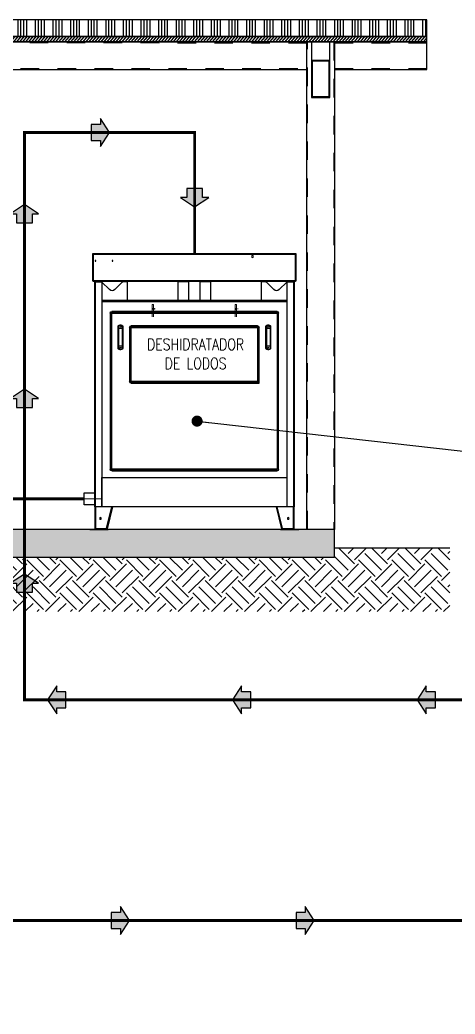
# Model space of a CAD drawing. Header units: millimetres. Extents: x 6561.5 to 6624.8, y 613.4 to 641.4.
# Drawn here: x 6617.29 to 6619.65, y 622.46 to 627.85 of the extents above; entities that cross this region are included whole.
import ezdxf

# ---------------------------------------------------------------- set-up
doc = ezdxf.new("R2010")
doc.units = ezdxf.units.MM
for name, pattern in [('HIDDEN', [0.375, 0.25, -0.125]), ('SLD-Centro', [19.05, 15.24, -1.27, 1.27, -1.27]), ('SLD-Solido', [0])]:
    doc.linetypes.add(name, pattern=pattern)
for name, color, linetype in [('01-Dimensiones', 6, 'Continuous'), ('01-HATCH', 8, 'Continuous'), ('01-VIGAS', 3, 'Continuous'), ('02-Columnas', 1, 'Continuous'), ('ASSI', 1, 'SLD-Solido'), ('HATCH', 7, 'Continuous'), ('HATCH AMBIENTE', 70, 'Continuous'), ('INSTALACION HIDROSANITARIA', 2, 'Continuous')]:
    doc.layers.add(name, color=color, linetype=linetype)
doc.layers.add('01-Textos', color=4, linetype='Continuous', lineweight=25)
doc.styles.add('Tex40', font='romans.shx', dxfattribs={"width": 0.8, "height": 0.08})
doc.styles.add('tex50', font='romans.shx', dxfattribs={"width": 0.8, "height": 0.1})
doc.dimstyles.new('1_40', dxfattribs={"dimtxt": 0.08, "dimasz": 0.06, "dimexe": 0.06, "dimexo": 0, "dimgap": 0.025, "dimtad": 1, "dimzin": 1, "dimdsep": 46, "dimtxsty": 'Tex40', "dimblk": 'ARCHTICK', "dimcen": 0, "dimdle": 0.04, "dimclrd": 6, "dimclre": 6, "dimclrt": 4, "dimadec": 0, "dimazin": 0, "dimtfac": 1, "dimtix": 1, "dimtmove": 1, "dimatfit": 3, "dimfxl": 1, "dimtfill": 1, "dimtolj": 1, "dimtzin": 0, "dimlwd": -1, "dimlwe": -1, "dimarcsym": 0})

# ---------------------------------------------------------------- blocks, each defined once
blk = doc.blocks.new('A$C02a58739')
at = {"color": 7, "linetype": 'SLD-Solido', "lineweight": 25}
for p, q in [((0.0165, 1.492), (0.018, 1.492)), ((0.0165, 1.492), (0.0165, 1.348)), ((0.018, 1.492), (0.018, 1.348)), ((1.1148, 1.492), (0.0182, 1.492)), ((0.0182, 1.348), (0.0182, 1.492)), ((0.0195, 1.495), (0.0195, 1.495)), ((0.0195, 1.495), (0.0197, 1.495)), ((1.1133, 1.495), (0.0197, 1.495)), ((1.1133, 1.495), (1.1135, 1.495)), ((1.1135, 1.495), (1.1135, 1.495)), ((1.1148, 1.492), (1.1148, 1.348)), ((1.115, 1.348), (1.115, 1.492)), ((1.1165, 1.492), (1.115, 1.492)), ((1.1165, 1.348), (1.1165, 1.492)), ((0.0165, 1.348), (0.018, 1.348)), ((1.1148, 1.348), (0.0182, 1.348)), ((1.1165, 1.348), (1.115, 1.348)), ((1.1135, 1.345), (0.0195, 1.345)), ((0.0265, 1.342), (0.0265, 0.123)), ((0.0265, 1.342), (0.0295, 1.342)), ((0.0295, 1.345), (0.0295, 1.3435)), ((0.0296, 1.3435), (0.0295, 1.3435)), ((0.0665, 1.342), (0.0295, 1.342)), ((0.0295, 1.342), (0.0295, 0.123)), ((0.0665, 1.345), (0.0665, 1.342)), ((0.0665, 1.342), (0.0665, 0.123)), ((0.1074, 1.2991), (0.0665, 1.34)), ((0.1785, 1.342), (0.1356, 1.2991)), ((0.1815, 1.345), (0.1815, 1.3435)), ((0.1815, 1.3435), (0.205, 1.3435)), ((0.205, 1.345), (0.205, 1.2395)), ((0.478, 1.2395), (0.478, 1.345)), ((0.478, 1.3435), (0.5363, 1.3435)), ((0.5363, 1.345), (0.5363, 1.2395)), ((0.5966, 1.2395), (0.5966, 1.345)), ((0.5966, 1.3435), (0.655, 1.3435)), ((0.655, 1.345), (0.655, 1.2395)), ((0.928, 1.2395), (0.928, 1.345)), ((0.928, 1.3435), (0.9515, 1.3435)), ((0.9515, 1.345), (0.9515, 1.3435)), ((0.9974, 1.2991), (0.9545, 1.342)), ((1.0665, 1.34), (1.0256, 1.2991)), ((1.0665, 1.342), (1.0665, 1.345)), ((1.1035, 1.342), (1.0665, 1.342)), ((1.0665, 1.342), (1.0665, 0.123)), ((1.1035, 1.3435), (1.1034, 1.3435)), ((1.1035, 1.345), (1.1035, 1.3435)), ((1.1035, 1.342), (1.1035, 0.123)), ((1.1035, 1.342), (1.1065, 1.342)), ((1.1065, 1.342), (1.1065, 0.123)), ((0.0665, 1.2395), (1.0665, 1.2395)), ((0.11, 0.327), (0.11, 1.172)), ((0.11, 1.172), (0.1145, 1.172)), ((0.1145, 1.172), (0.1145, 0.327)), ((0.1145, 1.172), (0.119, 1.172)), ((0.119, 1.1765), (0.119, 1.181)), ((0.119, 1.181), (1.014, 1.181)), ((1.014, 1.1765), (0.119, 1.1765)), ((0.119, 1.1765), (0.119, 1.172)), ((0.119, 1.172), (0.119, 0.327)), ((1.014, 1.172), (0.119, 1.172)), ((1.014, 1.181), (1.014, 1.1765)), ((1.014, 1.172), (1.014, 1.1765)), ((1.014, 1.172), (1.0185, 1.172)), ((1.014, 0.327), (1.014, 1.172)), ((1.0185, 1.172), (1.023, 1.172)), ((1.0185, 0.327), (1.0185, 1.172)), ((1.023, 1.172), (1.023, 0.327)), ((0.154, 1.1005), (0.154, 1.0881)), ((0.154, 1.0881), (0.154, 0.9938)), ((0.154, 1.0881), (0.1563, 1.0881)), ((0.1563, 1.0881), (0.1563, 1.1047)), ((0.1563, 1.0881), (0.1563, 0.9939)), ((0.1767, 1.0881), (0.1767, 1.1047)), ((0.1767, 1.0881), (0.1767, 0.9939)), ((0.179, 1.0881), (0.179, 1.1005)), ((0.179, 0.9938), (0.179, 1.0882)), ((0.2205, 1.095), (0.216, 1.095)), ((0.216, 0.7925), (0.216, 1.095)), ((0.2205, 1.095), (0.225, 1.095)), ((0.2205, 0.797), (0.2205, 1.095)), ((0.225, 1.104), (0.908, 1.104)), ((0.225, 1.0995), (0.225, 1.104)), ((0.225, 1.095), (0.225, 1.0995)), ((0.225, 1.0995), (0.908, 1.0995)), ((0.225, 1.095), (0.225, 0.8015)), ((0.908, 1.095), (0.225, 1.095)), ((0.908, 1.104), (0.908, 1.0995)), ((0.908, 1.0995), (0.908, 1.095)), ((0.908, 0.8015), (0.908, 1.095)), ((0.9125, 1.095), (0.908, 1.095)), ((0.9125, 1.095), (0.9125, 0.8015)), ((0.917, 1.095), (0.9125, 1.095)), ((0.917, 1.095), (0.917, 0.8015)), ((0.954, 1.1005), (0.954, 1.0881)), ((0.954, 1.0881), (0.954, 0.9938)), ((0.954, 1.0881), (0.9563, 1.0881)), ((0.9563, 1.0881), (0.9563, 1.1047)), ((0.9563, 1.0881), (0.9563, 0.9939)), ((0.9767, 1.0881), (0.9767, 1.1047)), ((0.9767, 1.0881), (0.9767, 0.9939)), ((0.979, 1.0881), (0.979, 1.1005)), ((0.979, 0.9938), (0.979, 1.0882)), ((0.154, 0.9939), (0.154, 0.9815)), ((0.1563, 0.9939), (0.1563, 0.9773)), ((0.1767, 0.9939), (0.1767, 0.9773)), ((0.179, 0.9815), (0.179, 0.9939)), ((0.954, 0.9939), (0.954, 0.9815)), ((0.9563, 0.9939), (0.9563, 0.9773)), ((0.9767, 0.9939), (0.9767, 0.9773)), ((0.979, 0.9815), (0.979, 0.9939)), ((0.908, 0.7925), (0.216, 0.7925)), ((0.908, 0.797), (0.2205, 0.797)), ((0.225, 0.8015), (0.908, 0.8015)), ((0.908, 0.8015), (0.908, 0.797)), ((0.9125, 0.8015), (0.908, 0.8015)), ((0.908, 0.7925), (0.908, 0.797)), ((0.917, 0.8015), (0.9125, 0.8015)), ((0.11, 0.327), (0.1145, 0.327)), ((0.1145, 0.327), (0.119, 0.327)), ((0.119, 0.3225), (0.119, 0.327)), ((0.119, 0.327), (1.014, 0.327)), ((1.014, 0.327), (1.0185, 0.327)), ((1.014, 0.327), (1.014, 0.3225)), ((1.0185, 0.327), (1.023, 0.327)), ((1.0665, 0.283), (0.0665, 0.283)), ((0.0665, 0.283), (0.0665, 0.123)), ((0.119, 0.318), (0.119, 0.3225)), ((0.119, 0.3225), (1.014, 0.3225)), ((1.014, 0.318), (0.119, 0.318)), ((1.014, 0.3225), (1.014, 0.318)), ((1.0665, 0.123), (1.0665, 0.283)), ((1.1625, 0.1998), (1.1065, 0.1998)), ((1.1625, 0.1333), (1.1625, 0.1998)), ((0.0265, 0.123), (0.0295, 0.123)), ((0.028, 0.123), (0.028, 0.005)), ((0.0295, 0.123), (0.0665, 0.123)), ((0.032, 0.123), (0.032, 0.005)), ((0.0665, 0.123), (1.0665, 0.123)), ((0.0901, 0.006), (0.1189, 0.123)), ((0.1229, 0.1225), (0.094, 0.005)), ((0.1209, 0.123), (0.1229, 0.1225)), ((1.0121, 0.123), (1.0101, 0.1225)), ((1.0101, 0.1225), (1.039, 0.005)), ((1.0141, 0.123), (1.0429, 0.006)), ((1.0665, 0.123), (1.1035, 0.123)), ((1.101, 0.123), (1.101, 0.005)), ((1.1035, 0.123), (1.1065, 0.123)), ((1.105, 0.123), (1.105, 0.005)), ((1.1065, 0.1333), (1.1625, 0.1333)), ((0, 0), (0, 0.001)), ((0.1, 0.001), (0, 0.001)), ((0.028, 0.005), (0.032, 0.005)), ((0.032, 0.005), (0.094, 0.005)), ((0.032, 0.001), (0.032, 0.003)), ((0.094, 0.005), (0.0901, 0.006)), ((0.1, 0), (0.1, 0.001)), ((1.033, 0), (1.033, 0.001)), ((1.133, 0.001), (1.033, 0.001)), ((1.0429, 0.006), (1.039, 0.005)), ((1.039, 0.005), (1.101, 0.005)), ((1.101, 0.005), (1.105, 0.005)), ((1.101, 0.001), (1.101, 0.003)), ((1.133, 0), (1.133, 0.001))]:
    blk.add_line(p, q, dxfattribs=at)
at = {"color": 8, "linetype": 'SLD-Solido', "lineweight": 25}
for p, q in [((0.1785, 1.342), (0.205, 1.342)), ((0.478, 1.342), (0.5363, 1.342)), ((0.5966, 1.342), (0.655, 1.342)), ((0.928, 1.342), (0.9545, 1.342)), ((1.0665, 1.235), (0.0665, 1.235))]:
    blk.add_line(p, q, dxfattribs=at)
at = {"color": 7, "linetype": 'SLD-Solido', "lineweight": 0}
for p, q in [((0.3455, 1.2188), (0.3375, 1.2188)), ((0.3383, 1.1526), (0.3383, 1.2188)), ((0.3447, 1.1526), (0.3447, 1.2188)), ((0.7955, 1.2188), (0.7875, 1.2188)), ((0.7883, 1.1526), (0.7883, 1.2188)), ((0.7947, 1.1526), (0.7947, 1.2188))]:
    blk.add_line(p, q, dxfattribs=at)
at = {"color": 7, "linetype": 'SLD-Solido', "lineweight": 25, "flags": 128}
for points in [[(0.0295, 1.342), (0.0295, 1.3426), (0.0296, 1.3431), (0.0296, 1.3437), (0.0296, 1.3441), (0.0296, 1.3445), (0.0297, 1.3448), (0.0297, 1.3449), (0.0297, 1.345)], [(0.1815, 1.345), (0.1814, 1.3449), (0.1813, 1.3448), (0.181, 1.3445), (0.1806, 1.3441), (0.1802, 1.3437), (0.1796, 1.3431), (0.1791, 1.3426), (0.1785, 1.342)], [(0.1815, 1.3435), (0.1815, 1.3435), (0.1813, 1.3434), (0.1811, 1.3433), (0.1808, 1.3431), (0.1804, 1.343), (0.18, 1.3428), (0.1795, 1.3425), (0.179, 1.3423), (0.1785, 1.342)], [(0.9545, 1.342), (0.9539, 1.3426), (0.9534, 1.3431), (0.9528, 1.3437), (0.9524, 1.3441), (0.952, 1.3445), (0.9517, 1.3448), (0.9516, 1.3449), (0.9515, 1.345)], [(0.9545, 1.342), (0.9539, 1.3423), (0.9534, 1.3426), (0.9528, 1.3428), (0.9524, 1.3431), (0.952, 1.3432), (0.9517, 1.3434), (0.9516, 1.3435), (0.9515, 1.3435)], [(1.1033, 1.345), (1.1033, 1.3449), (1.1033, 1.3448), (1.1034, 1.3445), (1.1034, 1.3441), (1.1034, 1.3437), (1.1034, 1.3431), (1.1035, 1.3426), (1.1035, 1.342)], [(0.2205, 0.797), (0.2204, 0.7969), (0.2202, 0.7967), (0.2199, 0.7964), (0.2194, 0.7959), (0.2189, 0.7954), (0.2183, 0.7947), (0.2175, 0.794), (0.2168, 0.7933), (0.216, 0.7925)], [(0.225, 0.8015), (0.2241, 0.8006), (0.2233, 0.7998), (0.2225, 0.799), (0.2218, 0.7983), (0.2213, 0.7978), (0.2208, 0.7973), (0.2206, 0.7971), (0.2205, 0.797)], [(0.1189, 0.123), (0.1197, 0.1229), (0.1204, 0.1228), (0.1211, 0.1227), (0.1217, 0.1227), (0.1222, 0.1226), (0.1226, 0.1226), (0.1228, 0.1225), (0.1229, 0.1225)], [(1.0101, 0.1225), (1.0102, 0.1225), (1.0104, 0.1226), (1.0107, 0.1226), (1.0111, 0.1226), (1.0115, 0.1227), (1.0121, 0.1228), (1.0128, 0.1228), (1.0134, 0.1229), (1.0141, 0.123)]]:
    blk.add_lwpolyline(points, dxfattribs=at)
at = {"color": 7, "linetype": 'SLD-Solido', "lineweight": 0, "flags": 128}
for points in [[(0.3311, 1.195), (0.3311, 1.1959), (0.3312, 1.1967), (0.3313, 1.1972), (0.3314, 1.1974), (0.3314, 1.1972), (0.3315, 1.1967), (0.3316, 1.1959), (0.3316, 1.195), (0.3316, 1.1941), (0.3315, 1.1933), (0.3314, 1.1928), (0.3314, 1.1926), (0.3313, 1.1928), (0.3312, 1.1933), (0.3311, 1.1941), (0.3311, 1.195)], [(0.3429, 1.195), (0.3429, 1.1961), (0.3429, 1.1971), (0.3428, 1.1978), (0.3427, 1.198), (0.3425, 1.1978), (0.3425, 1.1971), (0.3424, 1.1961), (0.3424, 1.195), (0.3424, 1.1939), (0.3425, 1.1929), (0.3425, 1.1922), (0.3427, 1.192), (0.3428, 1.1922), (0.3429, 1.1929), (0.3429, 1.1939), (0.3429, 1.195)], [(0.7811, 1.195), (0.7811, 1.1959), (0.7812, 1.1967), (0.7813, 1.1972), (0.7814, 1.1974), (0.7814, 1.1972), (0.7815, 1.1967), (0.7816, 1.1959), (0.7816, 1.195), (0.7816, 1.1941), (0.7815, 1.1933), (0.7814, 1.1928), (0.7814, 1.1926), (0.7813, 1.1928), (0.7812, 1.1933), (0.7811, 1.1941), (0.7811, 1.195)], [(0.7929, 1.195), (0.7929, 1.1961), (0.7929, 1.1971), (0.7928, 1.1978), (0.7927, 1.198), (0.7925, 1.1978), (0.7925, 1.1971), (0.7924, 1.1961), (0.7924, 1.195), (0.7924, 1.1939), (0.7925, 1.1929), (0.7925, 1.1922), (0.7927, 1.192), (0.7928, 1.1922), (0.7929, 1.1929), (0.7929, 1.1939), (0.7929, 1.195)]]:
    blk.add_lwpolyline(points, dxfattribs=at)
at = {"color": 7, "linetype": 'SLD-Solido', "lineweight": 25}
for centre, radius in [((0.2515, 1.479), 0.005), ((1.0095, 1.455), 0.0015), ((1.1015, 1.455), 0.0015), ((0.058, 0.061), 0.005), ((1.075, 0.061), 0.005)]:
    blk.add_circle(centre, radius, dxfattribs=at)
for centre, radius, start, end in [((0.0195, 1.492), 0.003, 90, 180), ((0.0195, 1.492), 0.0015, 147.7717, 180), ((1.1135, 1.492), 0.003, 0, 90), ((1.1135, 1.492), 0.0015, 0, 32.2271), ((0.0195, 1.348), 0.003, 180, 270), ((0.0195, 1.348), 0.0015, 180, 212.0704), ((1.1135, 1.348), 0.003, 270, 0), ((1.1135, 1.348), 0.0015, 328.3463, 0), ((0.0295, 1.342), 0.003, 90, 180), ((0.0295, 1.342), 0.0015, 90, 180), ((0.1215, 1.3133), 0.02, 225, 315), ((1.0115, 1.3133), 0.02, 225, 315), ((1.1035, 1.342), 0.003, 0, 90), ((1.1035, 1.342), 0.0015, 0, 90), ((0.119, 1.172), 0.009, 90, 180), ((0.119, 1.172), 0.0045, 90, 180), ((1.014, 1.172), 0.009, 0, 90), ((1.014, 1.172), 0.0045, 0, 90), ((0.225, 1.095), 0.009, 90, 180), ((0.225, 1.095), 0.0045, 90, 180), ((0.908, 1.095), 0.009, 0, 90), ((0.908, 1.095), 0.0045, 0, 90), ((0.908, 0.8015), 0.0045, 270, 0), ((0.908, 0.8015), 0.009, 270, 0), ((0.119, 0.327), 0.009, 180, 270), ((0.119, 0.327), 0.0045, 180, 270), ((1.014, 0.327), 0.0045, 270, 0), ((1.014, 0.327), 0.009, 270, 0)]:
    blk.add_arc(centre, radius, start, end, dxfattribs=at)
at = {"color": 7, "linetype": 'SLD-Solido', "lineweight": 0}
for centre in [(0.1665, 1.0995), (0.9665, 1.0995), (0.1665, 0.9825), (0.9665, 0.9825)]:
    blk.add_arc(centre, 0.004, 255, 195, dxfattribs=at)
at = {"color": 7, "linetype": 'SLD-Solido', "lineweight": 25}
for centre, ratio, start_param, end_param in [((0.0197, 1.492), 0.5, 0, 1.570796), ((1.1133, 1.492), 0.5, 4.712389, 6.283185), ((0.0195, 1.348), 0.441074, 1.570796, 3.141593), ((1.1135, 1.348), 0.441074, 3.141593, 4.712389)]:
    blk.add_ellipse(centre, major_axis=(0, 0.003), ratio=ratio, start_param=start_param, end_param=end_param, dxfattribs=at)
for points, knots in [([(0.1563, 1.1047), (0.156, 1.1045), (0.1553, 1.104), (0.1546, 1.1029), (0.1541, 1.1017), (0.154, 1.1009), (0.154, 1.1005)], [0, 0, 0, 0, 0.250002, 0.5, 0.750002, 1, 1, 1, 1]), ([(0.1767, 1.1047), (0.1759, 1.1052), (0.1744, 1.1062), (0.1719, 1.1072), (0.1692, 1.1078), (0.1665, 1.1081), (0.1638, 1.1078), (0.1611, 1.1072), (0.1586, 1.1062), (0.1571, 1.1052), (0.1563, 1.1047)], [0, 0, 0, 0, 0.125001, 0.250001, 0.375001, 0.500001, 0.625, 0.750001, 0.875001, 1, 1, 1, 1]), ([(0.1563, 1.0881), (0.1571, 1.0881), (0.1586, 1.0881), (0.1611, 1.0881), (0.1638, 1.0881), (0.1665, 1.0881), (0.1692, 1.0881), (0.1719, 1.0881), (0.1744, 1.0881), (0.1759, 1.0881), (0.1767, 1.0881)], [0, 0, 0, 0, 0.1249995, 0.2499995, 0.3749996, 0.4999994, 0.6249992, 0.7499994, 0.8749993, 1, 1, 1, 1]), ([(0.179, 1.1005), (0.179, 1.1009), (0.1789, 1.1017), (0.1784, 1.1029), (0.1777, 1.104), (0.177, 1.1045), (0.1767, 1.1047)], [0, 0, 0, 0, 0.249999, 0.500003, 0.750002, 1, 1, 1, 1]), ([(0.9563, 1.1047), (0.956, 1.1045), (0.9553, 1.104), (0.9546, 1.1029), (0.9541, 1.1017), (0.954, 1.1009), (0.954, 1.1005)], [0, 0, 0, 0, 0.249998, 0.499997, 0.750001, 1, 1, 1, 1]), ([(0.9767, 1.1047), (0.9759, 1.1052), (0.9744, 1.1062), (0.9719, 1.1072), (0.9692, 1.1078), (0.9665, 1.1081), (0.9638, 1.1078), (0.9611, 1.1072), (0.9586, 1.1062), (0.9571, 1.1052), (0.9563, 1.1047)], [0, 0, 0, 0, 0.124999, 0.249999, 0.375, 0.499999, 0.624999, 0.749999, 0.874999, 1, 1, 1, 1]), ([(0.9563, 1.0881), (0.9571, 1.0881), (0.9586, 1.0881), (0.9611, 1.0881), (0.9638, 1.0881), (0.9665, 1.0881), (0.9692, 1.0881), (0.9719, 1.0881), (0.9744, 1.0881), (0.9759, 1.0881), (0.9767, 1.0881)], [0, 0, 0, 0, 0.1250007, 0.2500006, 0.3750008, 0.5000006, 0.6250004, 0.7500005, 0.8750005, 1, 1, 1, 1]), ([(0.979, 1.1005), (0.979, 1.1009), (0.9789, 1.1017), (0.9784, 1.1029), (0.9777, 1.104), (0.977, 1.1045), (0.9767, 1.1047)], [0, 0, 0, 0, 0.249998, 0.5, 0.749998, 1, 1, 1, 1]), ([(0.154, 0.9815), (0.154, 0.9811), (0.1541, 0.9803), (0.1546, 0.9791), (0.1553, 0.978), (0.156, 0.9775), (0.1563, 0.9773)], [0, 0, 0, 0, 0.249996, 0.499996, 0.749993, 1, 1, 1, 1]), ([(0.1563, 0.9939), (0.1571, 0.9939), (0.1586, 0.9939), (0.1611, 0.9939), (0.1638, 0.9939), (0.1665, 0.9939), (0.1692, 0.9939), (0.1719, 0.9939), (0.1744, 0.9939), (0.1759, 0.9939), (0.1767, 0.9939)], [0, 0, 0, 0, 0.125, 0.249999, 0.375, 0.499999, 0.624999, 0.75, 0.874999, 1, 1, 1, 1]), ([(0.1563, 0.9773), (0.1571, 0.9768), (0.1586, 0.9758), (0.1611, 0.9748), (0.1638, 0.9742), (0.1665, 0.9739), (0.1692, 0.9742), (0.1719, 0.9748), (0.1744, 0.9758), (0.1759, 0.9768), (0.1767, 0.9773)], [0, 0, 0, 0, 0.1249998, 0.2499988, 0.3749995, 0.4999994, 0.6249993, 0.75, 0.8749991, 1, 1, 1, 1]), ([(0.1767, 0.9773), (0.177, 0.9775), (0.1777, 0.978), (0.1784, 0.9791), (0.1789, 0.9803), (0.179, 0.9811), (0.179, 0.9815)], [0, 0, 0, 0, 0.250003, 0.500001, 0.750003, 1, 1, 1, 1]), ([(0.954, 0.9815), (0.954, 0.9811), (0.9541, 0.9803), (0.9546, 0.9791), (0.9553, 0.978), (0.956, 0.9775), (0.9563, 0.9773)], [0, 0, 0, 0, 0.2499971, 0.4999993, 0.7499966, 1, 1, 1, 1]), ([(0.9563, 0.9939), (0.9571, 0.9939), (0.9586, 0.9939), (0.9611, 0.9939), (0.9638, 0.9939), (0.9665, 0.9939), (0.9692, 0.9939), (0.9719, 0.9939), (0.9744, 0.9939), (0.9759, 0.9939), (0.9767, 0.9939)], [0, 0, 0, 0, 0.125001, 0.25, 0.375001, 0.500001, 0.625, 0.750001, 0.875, 1, 1, 1, 1]), ([(0.9563, 0.9773), (0.9571, 0.9768), (0.9586, 0.9758), (0.9611, 0.9748), (0.9638, 0.9742), (0.9665, 0.9739), (0.9692, 0.9742), (0.9719, 0.9748), (0.9744, 0.9758), (0.9759, 0.9768), (0.9767, 0.9773)], [0, 0, 0, 0, 0.1250009, 0.25, 0.3750007, 0.5000006, 0.6250005, 0.7500012, 0.8750002, 1, 1, 1, 1]), ([(0.9767, 0.9773), (0.977, 0.9775), (0.9777, 0.978), (0.9784, 0.9791), (0.9789, 0.9803), (0.979, 0.9811), (0.979, 0.9815)], [0, 0, 0, 0, 0.250007, 0.500004, 0.750004, 1, 1, 1, 1]), ([(0.028, 0.005), (0.0281, 0.0045), (0.0282, 0.0034), (0.0291, 0.0021), (0.0304, 0.0012), (0.0315, 0.0011), (0.032, 0.001)], [0, 0, 0, 0, 0.250002, 0.5, 0.750004, 1, 1, 1, 1]), ([(0.03, 0.005), (0.03, 0.0047), (0.0301, 0.0042), (0.0306, 0.0036), (0.0312, 0.0031), (0.0317, 0.003), (0.032, 0.003)], [0, 0, 0, 0, 0.25, 0.499991, 0.749995, 1, 1, 1, 1]), ([(0.0322, 0.001), (0.0322, 0.0011), (0.0321, 0.0012), (0.0321, 0.0021), (0.032, 0.0034), (0.032, 0.0045), (0.032, 0.005)], [0, 0, 0, 0, 0.25, 0.500001, 0.749999, 1, 1, 1, 1]), ([(0.094, 0.005), (0.0939, 0.0045), (0.0938, 0.0036), (0.0936, 0.0024), (0.0933, 0.0015), (0.0932, 0.0011), (0.093, 0.001), (0.093, 0.001)], [0, 0, 0, 0, 0.217314, 0.434636, 0.651959, 0.86928, 1, 1, 1, 1]), ([(1.04, 0.001), (1.0399, 0.001), (1.0398, 0.0011), (1.0396, 0.0018), (1.0394, 0.0029), (1.0392, 0.004), (1.0391, 0.0047), (1.039, 0.005)], [0, 0, 0, 0, 0.217314, 0.434636, 0.651958, 0.869281, 1, 1, 1, 1]), ([(1.101, 0.005), (1.101, 0.0045), (1.101, 0.0034), (1.1009, 0.0021), (1.1009, 0.0012), (1.1008, 0.0011), (1.1008, 0.001)], [0, 0, 0, 0, 0.250001, 0.499999, 0.75, 1, 1, 1, 1]), ([(1.101, 0.001), (1.1015, 0.0011), (1.1026, 0.0012), (1.1039, 0.0021), (1.1048, 0.0034), (1.1049, 0.0045), (1.105, 0.005)], [0, 0, 0, 0, 0.249996, 0.5, 0.749998, 1, 1, 1, 1]), ([(1.101, 0.003), (1.1013, 0.003), (1.1018, 0.0031), (1.1024, 0.0036), (1.1029, 0.0042), (1.103, 0.0047), (1.103, 0.005)], [0, 0, 0, 0, 0.250005, 0.500009, 0.75, 1, 1, 1, 1])]:
    blk.add_open_spline(points, degree=3, knots=knots, dxfattribs=at)
at = {"color": 8, "linetype": 'SLD-Solido', "lineweight": 25}
for points, knots in [([(0.1767, 1.0881), (0.177, 1.0881), (0.1777, 1.0881), (0.1784, 1.0881), (0.1789, 1.0881), (0.179, 1.0881), (0.179, 1.0881)], [0, 0, 0, 0, 0.249998, 0.499997, 0.750001, 1, 1, 1, 1]), ([(0.9767, 1.0881), (0.977, 1.0881), (0.9777, 1.0881), (0.9784, 1.0881), (0.9789, 1.0881), (0.979, 1.0881), (0.979, 1.0881)], [0, 0, 0, 0, 0.250002, 0.5, 0.750002, 1, 1, 1, 1]), ([(0.154, 0.9939), (0.154, 0.9939), (0.1539, 0.9939), (0.1541, 0.9939), (0.1546, 0.9939), (0.1553, 0.9939), (0.156, 0.9939), (0.1563, 0.9939)], [0, 0, 0, 0, 0.001971, 0.251476, 0.500984, 0.750488, 1, 1, 1, 1]), ([(0.1767, 0.9939), (0.177, 0.9939), (0.1777, 0.9939), (0.1784, 0.9939), (0.1789, 0.9939), (0.1791, 0.9939), (0.179, 0.9939), (0.179, 0.9939)], [0, 0, 0, 0, 0.249508, 0.499013, 0.748523, 0.998029, 1, 1, 1, 1]), ([(0.954, 0.9939), (0.954, 0.9939), (0.9541, 0.9939), (0.9546, 0.9939), (0.9553, 0.9939), (0.956, 0.9939), (0.9563, 0.9939)], [0, 0, 0, 0, 0.249998, 0.500001, 0.749999, 1, 1, 1, 1]), ([(0.9767, 0.9939), (0.977, 0.9939), (0.9777, 0.9939), (0.9784, 0.9939), (0.9789, 0.9939), (0.979, 0.9939), (0.979, 0.9939)], [0, 0, 0, 0, 0.250005, 0.500002, 0.750003, 1, 1, 1, 1])]:
    blk.add_open_spline(points, degree=3, knots=knots, dxfattribs=at)
at = {"layer": 'ASSI', "linetype": 'SLD-Centro', "lineweight": 18}
blk.add_line((1.0665, 0.1665), (1.2025, 0.1665), dxfattribs=at)
blk = doc.blocks.new('DIRECCION DEL PROCESO')
at = {"layer": 'HATCH', "lineweight": 0}
blk.add_hatch(color=132, dxfattribs=at).paths.add_polyline_path([(0.163, 0.142), (0.163, 0.252), (0, 0), (0.163, -0.252), (0.163, -0.142), (0.326, -0.142), (0.326, 0.142)])
at = {"layer": 'INSTALACION HIDROSANITARIA', "color": 2}
blk.add_lwpolyline([(0.326, 0.142), (0.163, 0.142), (0.163, 0.252), (0, 0), (0.163, -0.252), (0.163, -0.142), (0.326, -0.142)], close=True, dxfattribs=at)
blk = doc.blocks.new('*U404')
at = {"layer": 'HATCH AMBIENTE', "color": 253, "xscale": -0.3035172526489677, "yscale": 0.3035172526489677, "zscale": 0.3035172526489677}
blk.add_blockref('DIRECCION DEL PROCESO', (0.0495, 0), dxfattribs=at)
blk = doc.blocks.new('*U405')
at = {"layer": '01-Dimensiones', "color": 0, "linetype": 'ByBlock', "lineweight": -2, "transparency": 16777216}
blk.add_blockref('*U404', (0, 0), dxfattribs=at)
blk = doc.blocks.new('*U370')
at = {"layer": '01-Dimensiones'}
blk.add_blockref('*U405', (0, 0), dxfattribs=at)
blk = doc.blocks.new('*U371')
at = {"color": 0, "linetype": 'ByBlock', "lineweight": -2, "transparency": 16777216}
for p in [(0, 0), (1, 0), (2, 0)]:
    blk.add_blockref('*U370', p, dxfattribs=at)
blk = doc.blocks.new('*U406')
at = {"layer": 'HATCH AMBIENTE', "color": 253, "xscale": -0.3035172526489677, "yscale": 0.3035172526489677, "zscale": 0.3035172526489677}
blk.add_blockref('DIRECCION DEL PROCESO', (0.0495, 0), dxfattribs=at)
blk = doc.blocks.new('*U407')
at = {"layer": '01-Dimensiones', "color": 0, "linetype": 'ByBlock', "lineweight": -2, "transparency": 16777216}
blk.add_blockref('*U406', (0, 0), dxfattribs=at)
blk = doc.blocks.new('*U372')
at = {"layer": '01-Dimensiones'}
blk.add_blockref('*U407', (0, 0), dxfattribs=at)
blk = doc.blocks.new('*U373')
at = {"color": 0, "linetype": 'ByBlock', "lineweight": -2, "transparency": 16777216}
blk.add_blockref('*U372', (0, 0), dxfattribs=at)
blk = doc.blocks.new('*U392')
at = {"layer": 'HATCH AMBIENTE', "color": 253, "xscale": -0.3035172526489677, "yscale": 0.3035172526489677, "zscale": 0.3035172526489677}
blk.add_blockref('DIRECCION DEL PROCESO', (0.0495, 0), dxfattribs=at)
blk = doc.blocks.new('*U393')
at = {"layer": '01-Dimensiones', "color": 0, "linetype": 'ByBlock', "lineweight": -2, "transparency": 16777216}
blk.add_blockref('*U392', (0, 0), dxfattribs=at)
blk = doc.blocks.new('*U374')
at = {"layer": '01-Dimensiones'}
blk.add_blockref('*U393', (0, 0), dxfattribs=at)
blk = doc.blocks.new('*U325')
at = {"color": 0, "linetype": 'ByBlock', "lineweight": -2, "transparency": 16777216}
blk.add_blockref('*U374', (0, 0), dxfattribs=at)
blk = doc.blocks.new('*U394')
at = {"layer": 'HATCH AMBIENTE', "color": 253, "xscale": -0.3035172526489677, "yscale": 0.3035172526489677, "zscale": 0.3035172526489677}
blk.add_blockref('DIRECCION DEL PROCESO', (0.0495, 0), dxfattribs=at)
blk = doc.blocks.new('*U395')
at = {"layer": '01-Dimensiones', "color": 0, "linetype": 'ByBlock', "lineweight": -2, "transparency": 16777216}
blk.add_blockref('*U394', (0, 0), dxfattribs=at)
blk = doc.blocks.new('*U326')
at = {"layer": '01-Dimensiones'}
blk.add_blockref('*U395', (0, 0), dxfattribs=at)
blk = doc.blocks.new('*U327')
at = {"color": 0, "linetype": 'ByBlock', "lineweight": -2, "transparency": 16777216}
for p in [(0, 0), (1, 0), (2, 0), (3, 0), (4, 0), (5, 0)]:
    blk.add_blockref('*U326', p, dxfattribs=at)
blk = doc.blocks.new('*U396')
at = {"layer": 'HATCH AMBIENTE', "color": 253, "xscale": -0.3035172526489677, "yscale": 0.3035172526489677, "zscale": 0.3035172526489677}
blk.add_blockref('DIRECCION DEL PROCESO', (0.0495, 0), dxfattribs=at)
blk = doc.blocks.new('*U397')
at = {"layer": '01-Dimensiones', "color": 0, "linetype": 'ByBlock', "lineweight": -2, "transparency": 16777216}
blk.add_blockref('*U396', (0, 0), dxfattribs=at)
blk = doc.blocks.new('*U328')
at = {"layer": '01-Dimensiones'}
blk.add_blockref('*U397', (0, 0), dxfattribs=at)
blk = doc.blocks.new('*U329')
at = {"color": 0, "linetype": 'ByBlock', "lineweight": -2, "transparency": 16777216}
for p in [(5, 0), (6, 0)]:
    blk.add_blockref('*U328', p, dxfattribs=at)
blk = doc.blocks.new('_ArchTick')
at = {"color": 0, "linetype": 'ByBlock', "const_width": 0.15}
blk.add_lwpolyline([(-0.5, -0.5), (0.5, 0.5)], dxfattribs=at)

msp = doc.modelspace()

# ---------------------------------------------------------------- hatches: boundary and pattern name
at = {"layer": '01-HATCH'}
h = msp.add_hatch(dxfattribs=at)
h.set_pattern_fill('ANSI34', color=256, scale=0.005, angle=45)
h.set_pattern_definition([(90, (32.935135, 81.78325), (-0.09525, 0), []), (90, (32.95101, 81.79912), (-0.09525, 0), []), (90, (32.966885, 81.815), (-0.09525, 0), []), (90, (32.98276, 81.83087), (-0.09525, 0), [])])
h.paths.add_polyline_path([(6619.4954, 627.8451), (6619.4954, 627.7559), (6615.2461, 627.7559), (6615.2461, 627.845)])
h = msp.add_hatch(dxfattribs=at)
h.set_pattern_fill('ANSI31', color=256, scale=0.004, angle=6.0969)
h.set_pattern_definition([(51.096863903, (-28667.404635, -23293.457948), (-0.009883251451, 0.007975671806), [])])
h.paths.add_polyline_path([(6619.4954, 627.7559), (6619.4954, 627.726), (6615.9954, 627.726), (6615.9954, 627.7558)])
at = {"layer": '01-HATCH', "transparency": 33554559}
h = msp.add_hatch(color=256, dxfattribs=at)
h.dxf.hatch_style = 1
h.paths.add_polyline_path([(6618.8704, 627.6255), (6618.9704, 627.6255), (6618.9704, 627.4255), (6618.8704, 627.4255)])
h.paths.add_polyline_path([(6618.8744, 627.4295), (6618.9664, 627.4295), (6618.9664, 627.6215), (6618.8744, 627.6215)], flags=16)
at = {"layer": '01-HATCH'}
h = msp.add_hatch(dxfattribs=at)
h.set_pattern_fill('SAND', color=256, scale=0.2, pattern_type=2)
h.set_pattern_definition([(0, (-498687.22598, -9966840.78506), (0.118, 0.086), [0, -0.048, 0, -0.064, 0, -0.112]), (10, (-498687.14398, -9966840.69306), (0.0661774057778, 0.1660137071585), [0, -0.124, 0, -0.028, 0, -0.106]), (20, (-498687.21198, -9966840.71306), (0.0421480337246, 0.1941224954846), [0, -0.086, 0, -0.058, 0, -0.126]), (30, (-498687.13398, -9966840.73306), (0.0047461339179, 0.1597794549147), [0, -0.112, 0, -0.142, 0, -0.102]), (40, (-498687.16798, -9966840.75306), (0.05601672004355, 0.1697118943255), [0, -0.082, 0, -0.066, 0, -0.114]), (50, (-498687.08398, -9966840.77306), (-0.0308167637482, 0.1250692890844), [0, -0.024, 0, -0.158, 0, -0.094]), (60, (-498687.12198, -9966840.79306), (-0.0300474041071, 0.215956369451), [0, -0.03, 0, -0.094, 0, -0.108]), (70, (-498687.16998, -9966840.81306), (-0.05635394849964, 0.1141588038151), [0, -0.056, 0, -0.064, 0, -0.146]), (80, (-498687.15598, -9966840.83306), (-0.06837534653576, 0.1420310247309), [0, -0.072, 0, -0.086]), (90, (-498687.06998, -9966840.85306), (-0.134, 0.092), [0, -0.11, 0, -0.062, 0, -0.146]), (100, (-498687.23798, -9966840.83306), (-0.1211788179787, 0.0537744741795), [0, -0.056, 0, -0.116, 0, -0.132]), (110, (-498687.21798, -9966840.81306), (-0.1254489196383, 0.0990685043875), [0, -0.096, 0, -0.076, 0, -0.106]), (120, (-498687.19798, -9966840.79306), (-0.1783871500693, 0.0609756073374), [0, -0.132, 0, -0.042, 0, -0.152]), (130, (-498687.17798, -9966840.77306), (-0.1321306924118, -0.001216602966), [0, -0.076, 0, -0.028, 0, -0.156]), (140, (-498687.15798, -9966840.75306), (-0.2077676028146, -0.0266950036648), [0, -0.022, 0, -0.116, 0, -0.096]), (150, (-498687.13798, -9966840.73306), (-0.1607986928012, -0.0665115057223), [0, -0.056, 0, -0.066, 0, -0.128]), (160, (-498687.11798, -9966840.71306), (-0.1979019725283, -0.111008149563), [0, -0.118, 0, -0.048, 0, -0.082]), (170, (-498687.09798, -9966840.69306), (-0.0969581933443, -0.1006931414914), [0, -0.076, 0, -0.044, 0, -0.154])])
h.paths.add_polyline_path([(6615.7461, 624.9366), (6615.7461, 625.0866), (6618.9954, 625.0866), (6618.9954, 624.9366)])
h = msp.add_hatch(dxfattribs=at)
h.set_pattern_fill('EARTH', color=251, scale=0.02, angle=45)
h.set_pattern_definition([(45, (183.67177, 43.54023), (0, 0.1796051224), [0.127, -0.127]), (45, (183.6381, 43.5739), (0, 0.1796051224), [0.127, -0.127]), (45, (183.60442, 43.60758), (0, 0.1796051224), [0.127, -0.127]), (135, (183.60442, 43.63003), (-0.1796051224, 0), [0.127, -0.127]), (135, (183.6381, 43.66371), (-0.1796051224, 0), [0.127, -0.127]), (135, (183.67177, 43.69738), (-0.1796051224, 0), [0.127, -0.127])])
h.paths.add_polyline_path([(6615.2461, 624.6417), (6615.2461, 624.9866), (6615.7461, 624.9866), (6615.7461, 624.9366), (6618.9954, 624.9366), (6618.9954, 624.9866), (6619.6191, 624.9866), (6619.6191, 624.6417)])

# ---------------------------------------------------------------- linework, layer by layer
for points in [[(6619.4954, 627.7559), (6619.4954, 627.8451), (6615.2461, 627.845), (6615.2461, 627.7559), (6619.4954, 627.7559)], [(6619.4954, 627.726), (6619.4954, 627.7559), (6615.2461, 627.7558), (6615.2461, 627.726), (6619.4954, 627.726)]]:
    msp.add_lwpolyline(points)
at = {"color": 34, "linetype": 'HIDDEN', "ltscale": 0.9, "const_width": 0.015}
msp.add_lwpolyline([(6622.6835, 618.65), (6622.6835, 624.1641), (6617.3171, 624.1641), (6617.3171, 627.2355), (6618.238, 627.2355), (6618.238, 626.5806)], dxfattribs=at)
at = {"color": 6, "linetype": 'HIDDEN', "ltscale": 0.9, "const_width": 0.015}
msp.add_lwpolyline([(6617.6403, 625.2521), (6616.9345, 625.2521), (6616.9345, 623.4642), (6605.6951, 623.4642), (6605.6951, 619.1597)], dxfattribs=at)
at = {"color": 54, "linetype": 'HIDDEN', "ltscale": 0.9, "const_width": 0.015}
msp.add_lwpolyline([(6612.3479, 625.2449), (6612.3479, 622.9697), (6622.1201, 622.9697)], dxfattribs=at)
msp.add_lwpolyline([(6615.7461, 624.9366), (6618.9954, 624.9366), (6618.9954, 625.0866), (6615.7461, 625.0866)], close=True)
at = {"elevation": 0}
msp.add_lwpolyline([(6618.9954, 624.9866), (6619.6191, 624.9866)], dxfattribs=at)
at = {"layer": '01-VIGAS'}
for points in [[(6618.9954, 627.5767), (6619.4954, 627.5767), (6619.4954, 627.726), (6615.2461, 627.726), (6615.2461, 627.5767), (6615.7461, 627.5767)], [(6615.8961, 627.5767), (6618.8454, 627.5767)]]:
    msp.add_lwpolyline(points, dxfattribs=at)
for points in [[(6618.9704, 627.726), (6618.8704, 627.726), (6618.8704, 627.6255), (6618.9704, 627.6255)], [(6618.9704, 627.6255), (6618.8704, 627.6255), (6618.8704, 627.4255), (6618.9704, 627.4255)], [(6618.9664, 627.6215), (6618.8744, 627.6215), (6618.8744, 627.4295), (6618.9664, 627.4295)]]:
    msp.add_lwpolyline(points, close=True, dxfattribs=at)
at = {"layer": '02-Columnas', "color": 11, "linetype": 'HIDDEN', "ltscale": 0.2}
for points in [[(6618.8454, 627.7199), (6615.8961, 627.7201)], [(6618.8494, 625.0866), (6618.8494, 627.7267)], [(6618.9914, 627.7254), (6618.9914, 625.0866)], [(6619.4959, 627.7199), (6618.9954, 627.7199)], [(6615.8961, 627.5826), (6618.8454, 627.5828)], [(6618.9954, 627.5828), (6619.4954, 627.5828)]]:
    msp.add_lwpolyline(points, dxfattribs=at)
at = {"layer": '02-Columnas'}
msp.add_lwpolyline([(6618.8454, 627.726), (6618.9954, 627.726), (6618.9954, 625.0866), (6618.8454, 625.0866)], close=True, dxfattribs=at)

# ---------------------------------------------------------------- block references
at = {"xscale": -1}
for name, p, rotation in [('*U373', (6617.728, 627.2355), 180), ('*U325', (6618.238, 626.8834), 90.00000000000007), ('*U371', (6617.3171, 624.7958), 270), ('*U329', (6612.8363, 622.9697), 180)]:
    msp.add_blockref(name, p, dxfattribs=dict(at, rotation=rotation))
for name, p in [('A$C02a58739', (6618.8028, 625.0856)), ('*U327', (6622.4918, 624.1641))]:
    msp.add_blockref(name, p, dxfattribs=at)

# ---------------------------------------------------------------- texts
at = {"layer": '01-Textos', "color": 7, "ltscale": 0.25, "insert": (6618.0533, 626.1193), "char_height": 0.06183, "width": 0.379716, "attachment_point": 1, "line_spacing_factor": 0.75, "style": 'tex50'}
msp.add_mtext('\\A1;\\pxsm1,qc;DESHIDRATADOR DE LODOS', dxfattribs=at)

# ---------------------------------------------------------------- leaders
msp.add_leader([(6618.2512, 625.673), (6620.0215, 625.4733)], dimstyle='1_40', override={"dimtad": 0, "dimldrblk": 'Dot'})

doc.saveas('drawing.dxf')
